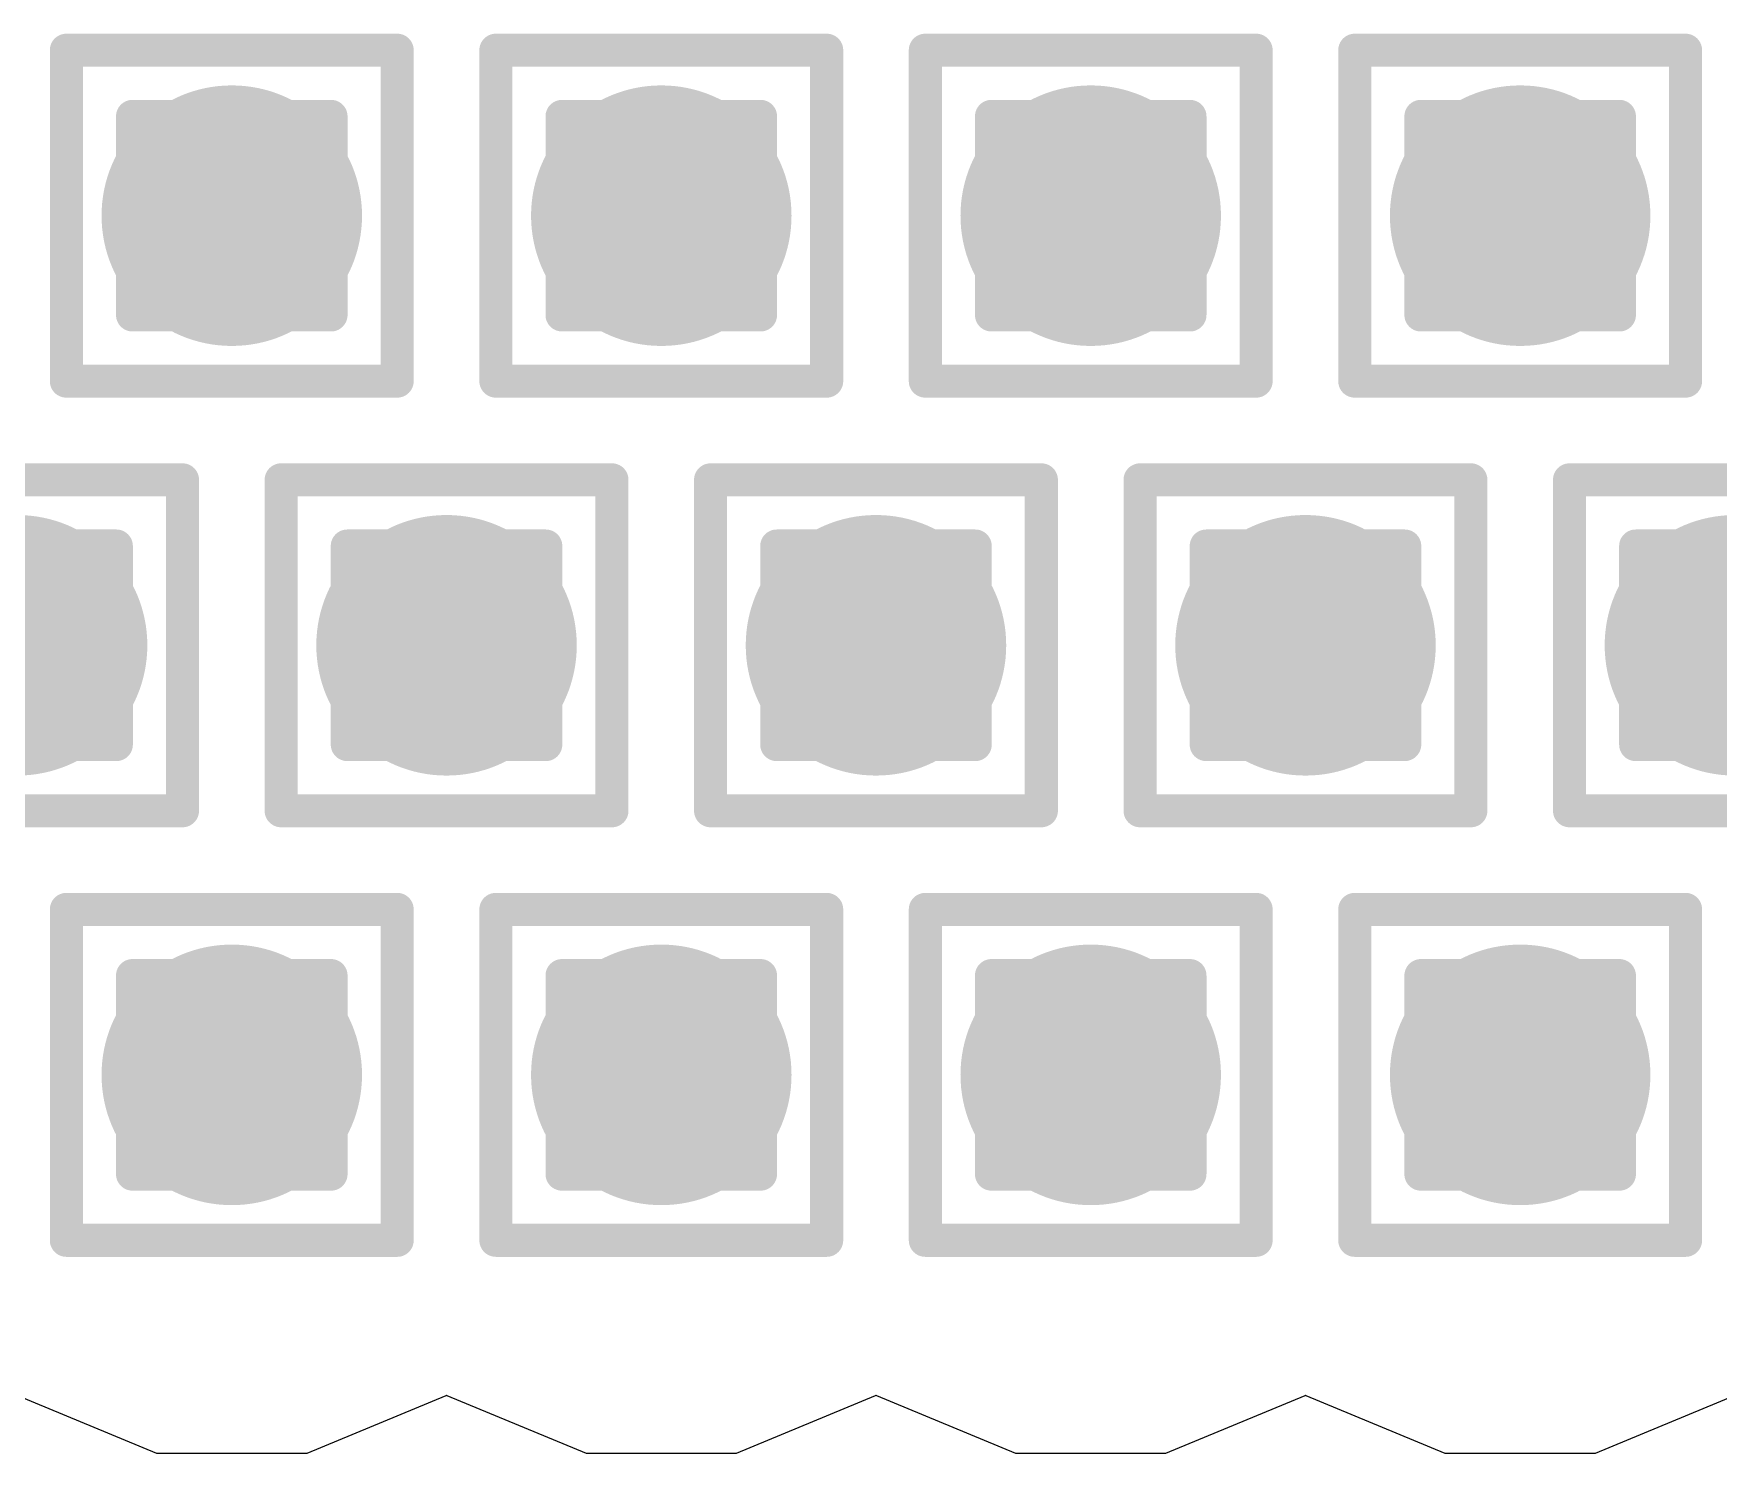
# Model space of a CAD drawing. Header units: inches. Extents: x -12 to 5357, y -8 to 5291.
# Drawn here: x 39.159 to 41.746, y 8.817 to 10.997 of the extents above; entities that cross this region are included whole.
import ezdxf

# ---------------------------------------------------------------- set-up
doc = ezdxf.new("R2010")
doc.units = ezdxf.units.IN
for name, color, linetype in [('Bottom Layer', 5, 'Continuous'), ('Drill Drawing', 1, 'Continuous'), ('Ground', 16, 'Continuous'), ('Power', 76, 'Continuous'), ('Top Layer', 1, 'Continuous'), ('Via Holes', 16, 'Continuous')]:
    doc.layers.add(name, color=color, linetype=linetype)

msp = doc.modelspace()

# ---------------------------------------------------------------- hatches: boundary and pattern name
at = {"layer": 'Bottom Layer'}
h = msp.add_hatch(color=5, dxfattribs=at)
edge = h.paths.add_edge_path()
edge.add_arc((39.4629, 10.7172), 0.2, 0, 360)
h = msp.add_hatch(color=5, dxfattribs=at)
edge = h.paths.add_edge_path()
edge.add_arc((40.1225, 10.7172), 0.2, 0, 360)
h = msp.add_hatch(color=5, dxfattribs=at)
edge = h.paths.add_edge_path()
edge.add_arc((40.782, 10.7172), 0.2, 0, 360)
h = msp.add_hatch(color=5, dxfattribs=at)
edge = h.paths.add_edge_path()
edge.add_arc((41.4415, 10.7172), 0.2, 0, 360)
h = msp.add_hatch(color=5, dxfattribs=at)
edge = h.paths.add_edge_path()
edge.add_arc((39.1332, 10.0576), 0.2, 0, 360)
h = msp.add_hatch(color=5, dxfattribs=at)
edge = h.paths.add_edge_path()
edge.add_arc((39.7927, 10.0576), 0.2, 0, 360)
h = msp.add_hatch(color=5, dxfattribs=at)
edge = h.paths.add_edge_path()
edge.add_arc((40.4522, 10.0576), 0.2, 0, 360)
h = msp.add_hatch(color=5, dxfattribs=at)
edge = h.paths.add_edge_path()
edge.add_arc((41.1118, 10.0576), 0.2, 0, 360)
h = msp.add_hatch(color=5, dxfattribs=at)
edge = h.paths.add_edge_path()
edge.add_arc((41.7713, 10.0576), 0.2, 0, 360)
h = msp.add_hatch(color=5, dxfattribs=at)
edge = h.paths.add_edge_path()
edge.add_arc((39.4629, 9.3981), 0.2, 0, 360)
h = msp.add_hatch(color=5, dxfattribs=at)
edge = h.paths.add_edge_path()
edge.add_arc((40.1225, 9.3981), 0.2, 0, 360)
h = msp.add_hatch(color=5, dxfattribs=at)
edge = h.paths.add_edge_path()
edge.add_arc((40.782, 9.3981), 0.2, 0, 360)
h = msp.add_hatch(color=5, dxfattribs=at)
edge = h.paths.add_edge_path()
edge.add_arc((41.4415, 9.3981), 0.2, 0, 360)
at = {"layer": 'Ground'}
h = msp.add_hatch(color=16, dxfattribs=at)
edge = h.paths.add_edge_path()
edge.add_arc((39.4629, 10.7172), 0.2, 0, 360)
h = msp.add_hatch(color=16, dxfattribs=at)
edge = h.paths.add_edge_path()
edge.add_arc((40.1225, 10.7172), 0.2, 0, 360)
h = msp.add_hatch(color=16, dxfattribs=at)
edge = h.paths.add_edge_path()
edge.add_arc((40.782, 10.7172), 0.2, 0, 360)
h = msp.add_hatch(color=16, dxfattribs=at)
edge = h.paths.add_edge_path()
edge.add_arc((41.4415, 10.7172), 0.2, 0, 360)
h = msp.add_hatch(color=16, dxfattribs=at)
edge = h.paths.add_edge_path()
edge.add_arc((39.1332, 10.0576), 0.2, 0, 360)
h = msp.add_hatch(color=16, dxfattribs=at)
edge = h.paths.add_edge_path()
edge.add_arc((39.7927, 10.0576), 0.2, 0, 360)
h = msp.add_hatch(color=16, dxfattribs=at)
edge = h.paths.add_edge_path()
edge.add_arc((40.4522, 10.0576), 0.2, 0, 360)
h = msp.add_hatch(color=16, dxfattribs=at)
edge = h.paths.add_edge_path()
edge.add_arc((41.1118, 10.0576), 0.2, 0, 360)
h = msp.add_hatch(color=16, dxfattribs=at)
edge = h.paths.add_edge_path()
edge.add_arc((41.7713, 10.0576), 0.2, 0, 360)
h = msp.add_hatch(color=16, dxfattribs=at)
edge = h.paths.add_edge_path()
edge.add_arc((39.4629, 9.3981), 0.2, 0, 360)
h = msp.add_hatch(color=16, dxfattribs=at)
edge = h.paths.add_edge_path()
edge.add_arc((40.1225, 9.3981), 0.2, 0, 360)
h = msp.add_hatch(color=16, dxfattribs=at)
edge = h.paths.add_edge_path()
edge.add_arc((40.782, 9.3981), 0.2, 0, 360)
h = msp.add_hatch(color=16, dxfattribs=at)
edge = h.paths.add_edge_path()
edge.add_arc((41.4415, 9.3981), 0.2, 0, 360)
at = {"layer": 'Power'}
h = msp.add_hatch(color=76, dxfattribs=at)
edge = h.paths.add_edge_path()
edge.add_arc((39.4629, 10.7172), 0.2, 0, 360)
h = msp.add_hatch(color=76, dxfattribs=at)
edge = h.paths.add_edge_path()
edge.add_arc((40.1225, 10.7172), 0.2, 0, 360)
h = msp.add_hatch(color=76, dxfattribs=at)
edge = h.paths.add_edge_path()
edge.add_arc((40.782, 10.7172), 0.2, 0, 360)
h = msp.add_hatch(color=76, dxfattribs=at)
edge = h.paths.add_edge_path()
edge.add_arc((41.4415, 10.7172), 0.2, 0, 360)
h = msp.add_hatch(color=76, dxfattribs=at)
edge = h.paths.add_edge_path()
edge.add_arc((39.1332, 10.0576), 0.2, 0, 360)
h = msp.add_hatch(color=76, dxfattribs=at)
edge = h.paths.add_edge_path()
edge.add_arc((39.7927, 10.0576), 0.2, 0, 360)
h = msp.add_hatch(color=76, dxfattribs=at)
edge = h.paths.add_edge_path()
edge.add_arc((40.4522, 10.0576), 0.2, 0, 360)
h = msp.add_hatch(color=76, dxfattribs=at)
edge = h.paths.add_edge_path()
edge.add_arc((41.1118, 10.0576), 0.2, 0, 360)
h = msp.add_hatch(color=76, dxfattribs=at)
edge = h.paths.add_edge_path()
edge.add_arc((41.7713, 10.0576), 0.2, 0, 360)
h = msp.add_hatch(color=76, dxfattribs=at)
edge = h.paths.add_edge_path()
edge.add_arc((39.4629, 9.3981), 0.2, 0, 360)
h = msp.add_hatch(color=76, dxfattribs=at)
edge = h.paths.add_edge_path()
edge.add_arc((40.1225, 9.3981), 0.2, 0, 360)
h = msp.add_hatch(color=76, dxfattribs=at)
edge = h.paths.add_edge_path()
edge.add_arc((40.782, 9.3981), 0.2, 0, 360)
h = msp.add_hatch(color=76, dxfattribs=at)
edge = h.paths.add_edge_path()
edge.add_arc((41.4415, 9.3981), 0.2, 0, 360)
at = {"layer": 'Top Layer'}
h = msp.add_hatch(color=1, dxfattribs=at)
edge = h.paths.add_edge_path()
edge.add_arc((39.4629, 10.7172), 0.2, 0, 360)
h = msp.add_hatch(color=1, dxfattribs=at)
edge = h.paths.add_edge_path()
edge.add_arc((40.1225, 10.7172), 0.2, 0, 360)
h = msp.add_hatch(color=1, dxfattribs=at)
edge = h.paths.add_edge_path()
edge.add_arc((40.782, 10.7172), 0.2, 0, 360)
h = msp.add_hatch(color=1, dxfattribs=at)
edge = h.paths.add_edge_path()
edge.add_arc((41.4415, 10.7172), 0.2, 0, 360)
h = msp.add_hatch(color=1, dxfattribs=at)
edge = h.paths.add_edge_path()
edge.add_arc((39.1332, 10.0576), 0.2, 0, 360)
h = msp.add_hatch(color=1, dxfattribs=at)
edge = h.paths.add_edge_path()
edge.add_arc((39.7927, 10.0576), 0.2, 0, 360)
h = msp.add_hatch(color=1, dxfattribs=at)
edge = h.paths.add_edge_path()
edge.add_arc((40.4522, 10.0576), 0.2, 0, 360)
h = msp.add_hatch(color=1, dxfattribs=at)
edge = h.paths.add_edge_path()
edge.add_arc((41.1118, 10.0576), 0.2, 0, 360)
h = msp.add_hatch(color=1, dxfattribs=at)
edge = h.paths.add_edge_path()
edge.add_arc((41.7713, 10.0576), 0.2, 0, 360)
h = msp.add_hatch(color=1, dxfattribs=at)
edge = h.paths.add_edge_path()
edge.add_arc((39.4629, 9.3981), 0.2, 0, 360)
h = msp.add_hatch(color=1, dxfattribs=at)
edge = h.paths.add_edge_path()
edge.add_arc((40.1225, 9.3981), 0.2, 0, 360)
h = msp.add_hatch(color=1, dxfattribs=at)
edge = h.paths.add_edge_path()
edge.add_arc((40.782, 9.3981), 0.2, 0, 360)
h = msp.add_hatch(color=1, dxfattribs=at)
edge = h.paths.add_edge_path()
edge.add_arc((41.4415, 9.3981), 0.2, 0, 360)
at = {"layer": 'Via Holes'}
h = msp.add_hatch(color=7, dxfattribs=at)
edge = h.paths.add_edge_path()
edge.add_arc((39.4629, 10.7172), 0.1, 0, 360)
h = msp.add_hatch(color=7, dxfattribs=at)
edge = h.paths.add_edge_path()
edge.add_arc((40.1225, 10.7172), 0.1, 0, 360)
h = msp.add_hatch(color=7, dxfattribs=at)
edge = h.paths.add_edge_path()
edge.add_arc((40.782, 10.7172), 0.1, 0, 360)
h = msp.add_hatch(color=7, dxfattribs=at)
edge = h.paths.add_edge_path()
edge.add_arc((41.4415, 10.7172), 0.1, 0, 360)
h = msp.add_hatch(color=7, dxfattribs=at)
edge = h.paths.add_edge_path()
edge.add_arc((39.1332, 10.0576), 0.1, 0, 360)
h = msp.add_hatch(color=7, dxfattribs=at)
edge = h.paths.add_edge_path()
edge.add_arc((39.7927, 10.0576), 0.1, 0, 360)
h = msp.add_hatch(color=7, dxfattribs=at)
edge = h.paths.add_edge_path()
edge.add_arc((40.4522, 10.0576), 0.1, 0, 360)
h = msp.add_hatch(color=7, dxfattribs=at)
edge = h.paths.add_edge_path()
edge.add_arc((41.1118, 10.0576), 0.1, 0, 360)
h = msp.add_hatch(color=7, dxfattribs=at)
edge = h.paths.add_edge_path()
edge.add_arc((41.7713, 10.0576), 0.1, 0, 360)
h = msp.add_hatch(color=7, dxfattribs=at)
edge = h.paths.add_edge_path()
edge.add_arc((39.4629, 9.3981), 0.1, 0, 360)
h = msp.add_hatch(color=7, dxfattribs=at)
edge = h.paths.add_edge_path()
edge.add_arc((40.1225, 9.3981), 0.1, 0, 360)
h = msp.add_hatch(color=7, dxfattribs=at)
edge = h.paths.add_edge_path()
edge.add_arc((40.782, 9.3981), 0.1, 0, 360)
h = msp.add_hatch(color=7, dxfattribs=at)
edge = h.paths.add_edge_path()
edge.add_arc((41.4415, 9.3981), 0.1, 0, 360)

# ---------------------------------------------------------------- linework, layer by layer
at = {"layer": 'Drill Drawing'}
for points in [[(39.2089, 10.9712, 0.0508, 0.0508, 0), (39.7169, 10.9712, 0.0508, 0.0508, 0)], [(39.2089, 10.4632, 0.0508, 0.0508, 0), (39.2089, 10.9712, 0.0508, 0.0508, 0)], [(39.7169, 10.4632, 0.0508, 0.0508, 0), (39.7169, 10.9712, 0.0508, 0.0508, 0)], [(39.8685, 10.9712, 0.0508, 0.0508, 0), (40.3765, 10.9712, 0.0508, 0.0508, 0)], [(39.8685, 10.4632, 0.0508, 0.0508, 0), (39.8685, 10.9712, 0.0508, 0.0508, 0)], [(40.3765, 10.4632, 0.0508, 0.0508, 0), (40.3765, 10.9712, 0.0508, 0.0508, 0)], [(40.528, 10.9712, 0.0508, 0.0508, 0), (41.036, 10.9712, 0.0508, 0.0508, 0)], [(40.528, 10.4632, 0.0508, 0.0508, 0), (40.528, 10.9712, 0.0508, 0.0508, 0)], [(41.036, 10.4632, 0.0508, 0.0508, 0), (41.036, 10.9712, 0.0508, 0.0508, 0)], [(41.1875, 10.9712, 0.0508, 0.0508, 0), (41.6955, 10.9712, 0.0508, 0.0508, 0)], [(41.1875, 10.4632, 0.0508, 0.0508, 0), (41.1875, 10.9712, 0.0508, 0.0508, 0)], [(41.6955, 10.4632, 0.0508, 0.0508, 0), (41.6955, 10.9712, 0.0508, 0.0508, 0)], [(39.3105, 10.8696, 0.0508, 0.0508, 0), (39.6153, 10.8696, 0.0508, 0.0508, 0)], [(39.3105, 10.5648, 0.0508, 0.0508, 0), (39.3105, 10.8696, 0.0508, 0.0508, 0)], [(39.6153, 10.5648, 0.0508, 0.0508, 0), (39.6153, 10.8696, 0.0508, 0.0508, 0)], [(39.9701, 10.8696, 0.0508, 0.0508, 0), (40.2749, 10.8696, 0.0508, 0.0508, 0)], [(39.9701, 10.5648, 0.0508, 0.0508, 0), (39.9701, 10.8696, 0.0508, 0.0508, 0)], [(40.2749, 10.5648, 0.0508, 0.0508, 0), (40.2749, 10.8696, 0.0508, 0.0508, 0)], [(40.6296, 10.8696, 0.0508, 0.0508, 0), (40.9344, 10.8696, 0.0508, 0.0508, 0)], [(40.6296, 10.5648, 0.0508, 0.0508, 0), (40.6296, 10.8696, 0.0508, 0.0508, 0)], [(40.9344, 10.5648, 0.0508, 0.0508, 0), (40.9344, 10.8696, 0.0508, 0.0508, 0)], [(41.2891, 10.8696, 0.0508, 0.0508, 0), (41.5939, 10.8696, 0.0508, 0.0508, 0)], [(41.2891, 10.5648, 0.0508, 0.0508, 0), (41.2891, 10.8696, 0.0508, 0.0508, 0)], [(41.5939, 10.5648, 0.0508, 0.0508, 0), (41.5939, 10.8696, 0.0508, 0.0508, 0)], [(39.3105, 10.5648, 0.0508, 0.0508, 0), (39.6153, 10.5648, 0.0508, 0.0508, 0)], [(39.9701, 10.5648, 0.0508, 0.0508, 0), (40.2749, 10.5648, 0.0508, 0.0508, 0)], [(40.6296, 10.5648, 0.0508, 0.0508, 0), (40.9344, 10.5648, 0.0508, 0.0508, 0)], [(41.2891, 10.5648, 0.0508, 0.0508, 0), (41.5939, 10.5648, 0.0508, 0.0508, 0)], [(39.2089, 10.4632, 0.0508, 0.0508, 0), (39.7169, 10.4632, 0.0508, 0.0508, 0)], [(39.8685, 10.4632, 0.0508, 0.0508, 0), (40.3765, 10.4632, 0.0508, 0.0508, 0)], [(40.528, 10.4632, 0.0508, 0.0508, 0), (41.036, 10.4632, 0.0508, 0.0508, 0)], [(41.1875, 10.4632, 0.0508, 0.0508, 0), (41.6955, 10.4632, 0.0508, 0.0508, 0)], [(38.8792, 10.3116, 0.0508, 0.0508, 0), (39.3872, 10.3116, 0.0508, 0.0508, 0)], [(39.3872, 9.8036, 0.0508, 0.0508, 0), (39.3872, 10.3116, 0.0508, 0.0508, 0)], [(39.5387, 10.3116, 0.0508, 0.0508, 0), (40.0467, 10.3116, 0.0508, 0.0508, 0)], [(39.5387, 9.8036, 0.0508, 0.0508, 0), (39.5387, 10.3116, 0.0508, 0.0508, 0)], [(40.0467, 9.8036, 0.0508, 0.0508, 0), (40.0467, 10.3116, 0.0508, 0.0508, 0)], [(40.1982, 10.3116, 0.0508, 0.0508, 0), (40.7062, 10.3116, 0.0508, 0.0508, 0)], [(40.1982, 9.8036, 0.0508, 0.0508, 0), (40.1982, 10.3116, 0.0508, 0.0508, 0)], [(40.7062, 9.8036, 0.0508, 0.0508, 0), (40.7062, 10.3116, 0.0508, 0.0508, 0)], [(40.8578, 10.3116, 0.0508, 0.0508, 0), (41.3658, 10.3116, 0.0508, 0.0508, 0)], [(40.8578, 9.8036, 0.0508, 0.0508, 0), (40.8578, 10.3116, 0.0508, 0.0508, 0)], [(41.3658, 9.8036, 0.0508, 0.0508, 0), (41.3658, 10.3116, 0.0508, 0.0508, 0)], [(41.5173, 10.3116, 0.0508, 0.0508, 0), (42.0253, 10.3116, 0.0508, 0.0508, 0)], [(41.5173, 9.8036, 0.0508, 0.0508, 0), (41.5173, 10.3116, 0.0508, 0.0508, 0)], [(38.9808, 10.21, 0.0508, 0.0508, 0), (39.2856, 10.21, 0.0508, 0.0508, 0)], [(39.2856, 9.9052, 0.0508, 0.0508, 0), (39.2856, 10.21, 0.0508, 0.0508, 0)], [(39.6403, 10.21, 0.0508, 0.0508, 0), (39.9451, 10.21, 0.0508, 0.0508, 0)], [(39.6403, 9.9052, 0.0508, 0.0508, 0), (39.6403, 10.21, 0.0508, 0.0508, 0)], [(39.9451, 9.9052, 0.0508, 0.0508, 0), (39.9451, 10.21, 0.0508, 0.0508, 0)], [(40.2998, 10.21, 0.0508, 0.0508, 0), (40.6046, 10.21, 0.0508, 0.0508, 0)], [(40.2998, 9.9052, 0.0508, 0.0508, 0), (40.2998, 10.21, 0.0508, 0.0508, 0)], [(40.6046, 9.9052, 0.0508, 0.0508, 0), (40.6046, 10.21, 0.0508, 0.0508, 0)], [(40.9594, 10.21, 0.0508, 0.0508, 0), (41.2642, 10.21, 0.0508, 0.0508, 0)], [(40.9594, 9.9052, 0.0508, 0.0508, 0), (40.9594, 10.21, 0.0508, 0.0508, 0)], [(41.2642, 9.9052, 0.0508, 0.0508, 0), (41.2642, 10.21, 0.0508, 0.0508, 0)], [(41.6189, 10.21, 0.0508, 0.0508, 0), (41.9237, 10.21, 0.0508, 0.0508, 0)], [(41.6189, 9.9052, 0.0508, 0.0508, 0), (41.6189, 10.21, 0.0508, 0.0508, 0)], [(38.9808, 9.9052, 0.0508, 0.0508, 0), (39.2856, 9.9052, 0.0508, 0.0508, 0)], [(39.6403, 9.9052, 0.0508, 0.0508, 0), (39.9451, 9.9052, 0.0508, 0.0508, 0)], [(40.2998, 9.9052, 0.0508, 0.0508, 0), (40.6046, 9.9052, 0.0508, 0.0508, 0)], [(40.9594, 9.9052, 0.0508, 0.0508, 0), (41.2642, 9.9052, 0.0508, 0.0508, 0)], [(41.6189, 9.9052, 0.0508, 0.0508, 0), (41.9237, 9.9052, 0.0508, 0.0508, 0)], [(38.8792, 9.8036, 0.0508, 0.0508, 0), (39.3872, 9.8036, 0.0508, 0.0508, 0)], [(39.5387, 9.8036, 0.0508, 0.0508, 0), (40.0467, 9.8036, 0.0508, 0.0508, 0)], [(40.1982, 9.8036, 0.0508, 0.0508, 0), (40.7062, 9.8036, 0.0508, 0.0508, 0)], [(40.8578, 9.8036, 0.0508, 0.0508, 0), (41.3658, 9.8036, 0.0508, 0.0508, 0)], [(41.5173, 9.8036, 0.0508, 0.0508, 0), (42.0253, 9.8036, 0.0508, 0.0508, 0)], [(39.2089, 9.6521, 0.0508, 0.0508, 0), (39.7169, 9.6521, 0.0508, 0.0508, 0)], [(39.2089, 9.1441, 0.0508, 0.0508, 0), (39.2089, 9.6521, 0.0508, 0.0508, 0)], [(39.7169, 9.1441, 0.0508, 0.0508, 0), (39.7169, 9.6521, 0.0508, 0.0508, 0)], [(39.8685, 9.6521, 0.0508, 0.0508, 0), (40.3765, 9.6521, 0.0508, 0.0508, 0)], [(39.8685, 9.1441, 0.0508, 0.0508, 0), (39.8685, 9.6521, 0.0508, 0.0508, 0)], [(40.3765, 9.1441, 0.0508, 0.0508, 0), (40.3765, 9.6521, 0.0508, 0.0508, 0)], [(40.528, 9.6521, 0.0508, 0.0508, 0), (41.036, 9.6521, 0.0508, 0.0508, 0)], [(40.528, 9.1441, 0.0508, 0.0508, 0), (40.528, 9.6521, 0.0508, 0.0508, 0)], [(41.036, 9.1441, 0.0508, 0.0508, 0), (41.036, 9.6521, 0.0508, 0.0508, 0)], [(41.1875, 9.6521, 0.0508, 0.0508, 0), (41.6955, 9.6521, 0.0508, 0.0508, 0)], [(41.1875, 9.1441, 0.0508, 0.0508, 0), (41.1875, 9.6521, 0.0508, 0.0508, 0)], [(41.6955, 9.1441, 0.0508, 0.0508, 0), (41.6955, 9.6521, 0.0508, 0.0508, 0)], [(39.3105, 9.5505, 0.0508, 0.0508, 0), (39.6153, 9.5505, 0.0508, 0.0508, 0)], [(39.3105, 9.2457, 0.0508, 0.0508, 0), (39.3105, 9.5505, 0.0508, 0.0508, 0)], [(39.6153, 9.2457, 0.0508, 0.0508, 0), (39.6153, 9.5505, 0.0508, 0.0508, 0)], [(39.9701, 9.5505, 0.0508, 0.0508, 0), (40.2749, 9.5505, 0.0508, 0.0508, 0)], [(39.9701, 9.2457, 0.0508, 0.0508, 0), (39.9701, 9.5505, 0.0508, 0.0508, 0)], [(40.2749, 9.2457, 0.0508, 0.0508, 0), (40.2749, 9.5505, 0.0508, 0.0508, 0)], [(40.6296, 9.5505, 0.0508, 0.0508, 0), (40.9344, 9.5505, 0.0508, 0.0508, 0)], [(40.6296, 9.2457, 0.0508, 0.0508, 0), (40.6296, 9.5505, 0.0508, 0.0508, 0)], [(40.9344, 9.2457, 0.0508, 0.0508, 0), (40.9344, 9.5505, 0.0508, 0.0508, 0)], [(41.2891, 9.5505, 0.0508, 0.0508, 0), (41.5939, 9.5505, 0.0508, 0.0508, 0)], [(41.2891, 9.2457, 0.0508, 0.0508, 0), (41.2891, 9.5505, 0.0508, 0.0508, 0)], [(41.5939, 9.2457, 0.0508, 0.0508, 0), (41.5939, 9.5505, 0.0508, 0.0508, 0)], [(39.3105, 9.2457, 0.0508, 0.0508, 0), (39.6153, 9.2457, 0.0508, 0.0508, 0)], [(39.9701, 9.2457, 0.0508, 0.0508, 0), (40.2749, 9.2457, 0.0508, 0.0508, 0)], [(40.6296, 9.2457, 0.0508, 0.0508, 0), (40.9344, 9.2457, 0.0508, 0.0508, 0)], [(41.2891, 9.2457, 0.0508, 0.0508, 0), (41.5939, 9.2457, 0.0508, 0.0508, 0)], [(39.2089, 9.1441, 0.0508, 0.0508, 0), (39.7169, 9.1441, 0.0508, 0.0508, 0)], [(39.8685, 9.1441, 0.0508, 0.0508, 0), (40.3765, 9.1441, 0.0508, 0.0508, 0)], [(40.528, 9.1441, 0.0508, 0.0508, 0), (41.036, 9.1441, 0.0508, 0.0508, 0)], [(41.1875, 9.1441, 0.0508, 0.0508, 0), (41.6955, 9.1441, 0.0508, 0.0508, 0)]]:
    msp.add_lwpolyline(points, format="xyseb", dxfattribs=at)
for points in [[(39.1962, 10.9712, 0.0254, 0.0254, 1), (39.2216, 10.9712, 0.0254, 0.0254, 1)], [(39.1962, 10.9712, 0.0254, 0.0254, 1), (39.2216, 10.9712, 0.0254, 0.0254, 1)], [(39.7042, 10.9712, 0.0254, 0.0254, 1), (39.7296, 10.9712, 0.0254, 0.0254, 1)], [(39.7042, 10.9712, 0.0254, 0.0254, 1), (39.7296, 10.9712, 0.0254, 0.0254, 1)], [(39.8558, 10.9712, 0.0254, 0.0254, 1), (39.8812, 10.9712, 0.0254, 0.0254, 1)], [(39.8558, 10.9712, 0.0254, 0.0254, 1), (39.8812, 10.9712, 0.0254, 0.0254, 1)], [(40.3638, 10.9712, 0.0254, 0.0254, 1), (40.3892, 10.9712, 0.0254, 0.0254, 1)], [(40.3638, 10.9712, 0.0254, 0.0254, 1), (40.3892, 10.9712, 0.0254, 0.0254, 1)], [(40.5153, 10.9712, 0.0254, 0.0254, 1), (40.5407, 10.9712, 0.0254, 0.0254, 1)], [(40.5153, 10.9712, 0.0254, 0.0254, 1), (40.5407, 10.9712, 0.0254, 0.0254, 1)], [(41.0233, 10.9712, 0.0254, 0.0254, 1), (41.0487, 10.9712, 0.0254, 0.0254, 1)], [(41.0233, 10.9712, 0.0254, 0.0254, 1), (41.0487, 10.9712, 0.0254, 0.0254, 1)], [(41.1748, 10.9712, 0.0254, 0.0254, 1), (41.2002, 10.9712, 0.0254, 0.0254, 1)], [(41.1748, 10.9712, 0.0254, 0.0254, 1), (41.2002, 10.9712, 0.0254, 0.0254, 1)], [(41.6828, 10.9712, 0.0254, 0.0254, 1), (41.7082, 10.9712, 0.0254, 0.0254, 1)], [(41.6828, 10.9712, 0.0254, 0.0254, 1), (41.7082, 10.9712, 0.0254, 0.0254, 1)], [(39.2978, 10.8696, 0.0254, 0.0254, 1), (39.3232, 10.8696, 0.0254, 0.0254, 1)], [(39.2978, 10.8696, 0.0254, 0.0254, 1), (39.3232, 10.8696, 0.0254, 0.0254, 1)], [(39.6026, 10.8696, 0.0254, 0.0254, 1), (39.628, 10.8696, 0.0254, 0.0254, 1)], [(39.6026, 10.8696, 0.0254, 0.0254, 1), (39.628, 10.8696, 0.0254, 0.0254, 1)], [(39.9574, 10.8696, 0.0254, 0.0254, 1), (39.9828, 10.8696, 0.0254, 0.0254, 1)], [(39.9574, 10.8696, 0.0254, 0.0254, 1), (39.9828, 10.8696, 0.0254, 0.0254, 1)], [(40.2622, 10.8696, 0.0254, 0.0254, 1), (40.2876, 10.8696, 0.0254, 0.0254, 1)], [(40.2622, 10.8696, 0.0254, 0.0254, 1), (40.2876, 10.8696, 0.0254, 0.0254, 1)], [(40.6169, 10.8696, 0.0254, 0.0254, 1), (40.6423, 10.8696, 0.0254, 0.0254, 1)], [(40.6169, 10.8696, 0.0254, 0.0254, 1), (40.6423, 10.8696, 0.0254, 0.0254, 1)], [(40.9217, 10.8696, 0.0254, 0.0254, 1), (40.9471, 10.8696, 0.0254, 0.0254, 1)], [(40.9217, 10.8696, 0.0254, 0.0254, 1), (40.9471, 10.8696, 0.0254, 0.0254, 1)], [(41.2764, 10.8696, 0.0254, 0.0254, 1), (41.3018, 10.8696, 0.0254, 0.0254, 1)], [(41.2764, 10.8696, 0.0254, 0.0254, 1), (41.3018, 10.8696, 0.0254, 0.0254, 1)], [(41.5812, 10.8696, 0.0254, 0.0254, 1), (41.6066, 10.8696, 0.0254, 0.0254, 1)], [(41.5812, 10.8696, 0.0254, 0.0254, 1), (41.6066, 10.8696, 0.0254, 0.0254, 1)], [(39.2978, 10.5648, 0.0254, 0.0254, 1), (39.3232, 10.5648, 0.0254, 0.0254, 1)], [(39.2978, 10.5648, 0.0254, 0.0254, 1), (39.3232, 10.5648, 0.0254, 0.0254, 1)], [(39.6026, 10.5648, 0.0254, 0.0254, 1), (39.628, 10.5648, 0.0254, 0.0254, 1)], [(39.6026, 10.5648, 0.0254, 0.0254, 1), (39.628, 10.5648, 0.0254, 0.0254, 1)], [(39.9574, 10.5648, 0.0254, 0.0254, 1), (39.9828, 10.5648, 0.0254, 0.0254, 1)], [(39.9574, 10.5648, 0.0254, 0.0254, 1), (39.9828, 10.5648, 0.0254, 0.0254, 1)], [(40.2622, 10.5648, 0.0254, 0.0254, 1), (40.2876, 10.5648, 0.0254, 0.0254, 1)], [(40.2622, 10.5648, 0.0254, 0.0254, 1), (40.2876, 10.5648, 0.0254, 0.0254, 1)], [(40.6169, 10.5648, 0.0254, 0.0254, 1), (40.6423, 10.5648, 0.0254, 0.0254, 1)], [(40.6169, 10.5648, 0.0254, 0.0254, 1), (40.6423, 10.5648, 0.0254, 0.0254, 1)], [(40.9217, 10.5648, 0.0254, 0.0254, 1), (40.9471, 10.5648, 0.0254, 0.0254, 1)], [(40.9217, 10.5648, 0.0254, 0.0254, 1), (40.9471, 10.5648, 0.0254, 0.0254, 1)], [(41.2764, 10.5648, 0.0254, 0.0254, 1), (41.3018, 10.5648, 0.0254, 0.0254, 1)], [(41.2764, 10.5648, 0.0254, 0.0254, 1), (41.3018, 10.5648, 0.0254, 0.0254, 1)], [(41.5812, 10.5648, 0.0254, 0.0254, 1), (41.6066, 10.5648, 0.0254, 0.0254, 1)], [(41.5812, 10.5648, 0.0254, 0.0254, 1), (41.6066, 10.5648, 0.0254, 0.0254, 1)], [(39.1962, 10.4632, 0.0254, 0.0254, 1), (39.2216, 10.4632, 0.0254, 0.0254, 1)], [(39.1962, 10.4632, 0.0254, 0.0254, 1), (39.2216, 10.4632, 0.0254, 0.0254, 1)], [(39.7042, 10.4632, 0.0254, 0.0254, 1), (39.7296, 10.4632, 0.0254, 0.0254, 1)], [(39.7042, 10.4632, 0.0254, 0.0254, 1), (39.7296, 10.4632, 0.0254, 0.0254, 1)], [(39.8558, 10.4632, 0.0254, 0.0254, 1), (39.8812, 10.4632, 0.0254, 0.0254, 1)], [(39.8558, 10.4632, 0.0254, 0.0254, 1), (39.8812, 10.4632, 0.0254, 0.0254, 1)], [(40.3638, 10.4632, 0.0254, 0.0254, 1), (40.3892, 10.4632, 0.0254, 0.0254, 1)], [(40.3638, 10.4632, 0.0254, 0.0254, 1), (40.3892, 10.4632, 0.0254, 0.0254, 1)], [(40.5153, 10.4632, 0.0254, 0.0254, 1), (40.5407, 10.4632, 0.0254, 0.0254, 1)], [(40.5153, 10.4632, 0.0254, 0.0254, 1), (40.5407, 10.4632, 0.0254, 0.0254, 1)], [(41.0233, 10.4632, 0.0254, 0.0254, 1), (41.0487, 10.4632, 0.0254, 0.0254, 1)], [(41.0233, 10.4632, 0.0254, 0.0254, 1), (41.0487, 10.4632, 0.0254, 0.0254, 1)], [(41.1748, 10.4632, 0.0254, 0.0254, 1), (41.2002, 10.4632, 0.0254, 0.0254, 1)], [(41.1748, 10.4632, 0.0254, 0.0254, 1), (41.2002, 10.4632, 0.0254, 0.0254, 1)], [(41.6828, 10.4632, 0.0254, 0.0254, 1), (41.7082, 10.4632, 0.0254, 0.0254, 1)], [(41.6828, 10.4632, 0.0254, 0.0254, 1), (41.7082, 10.4632, 0.0254, 0.0254, 1)], [(39.3745, 10.3116, 0.0254, 0.0254, 1), (39.3999, 10.3116, 0.0254, 0.0254, 1)], [(39.3745, 10.3116, 0.0254, 0.0254, 1), (39.3999, 10.3116, 0.0254, 0.0254, 1)], [(39.526, 10.3116, 0.0254, 0.0254, 1), (39.5514, 10.3116, 0.0254, 0.0254, 1)], [(39.526, 10.3116, 0.0254, 0.0254, 1), (39.5514, 10.3116, 0.0254, 0.0254, 1)], [(40.034, 10.3116, 0.0254, 0.0254, 1), (40.0594, 10.3116, 0.0254, 0.0254, 1)], [(40.034, 10.3116, 0.0254, 0.0254, 1), (40.0594, 10.3116, 0.0254, 0.0254, 1)], [(40.1855, 10.3116, 0.0254, 0.0254, 1), (40.2109, 10.3116, 0.0254, 0.0254, 1)], [(40.1855, 10.3116, 0.0254, 0.0254, 1), (40.2109, 10.3116, 0.0254, 0.0254, 1)], [(40.6935, 10.3116, 0.0254, 0.0254, 1), (40.7189, 10.3116, 0.0254, 0.0254, 1)], [(40.6935, 10.3116, 0.0254, 0.0254, 1), (40.7189, 10.3116, 0.0254, 0.0254, 1)], [(40.8451, 10.3116, 0.0254, 0.0254, 1), (40.8705, 10.3116, 0.0254, 0.0254, 1)], [(40.8451, 10.3116, 0.0254, 0.0254, 1), (40.8705, 10.3116, 0.0254, 0.0254, 1)], [(41.3531, 10.3116, 0.0254, 0.0254, 1), (41.3785, 10.3116, 0.0254, 0.0254, 1)], [(41.3531, 10.3116, 0.0254, 0.0254, 1), (41.3785, 10.3116, 0.0254, 0.0254, 1)], [(41.5046, 10.3116, 0.0254, 0.0254, 1), (41.53, 10.3116, 0.0254, 0.0254, 1)], [(41.5046, 10.3116, 0.0254, 0.0254, 1), (41.53, 10.3116, 0.0254, 0.0254, 1)], [(39.2729, 10.21, 0.0254, 0.0254, 1), (39.2983, 10.21, 0.0254, 0.0254, 1)], [(39.2729, 10.21, 0.0254, 0.0254, 1), (39.2983, 10.21, 0.0254, 0.0254, 1)], [(39.6276, 10.21, 0.0254, 0.0254, 1), (39.653, 10.21, 0.0254, 0.0254, 1)], [(39.6276, 10.21, 0.0254, 0.0254, 1), (39.653, 10.21, 0.0254, 0.0254, 1)], [(39.9324, 10.21, 0.0254, 0.0254, 1), (39.9578, 10.21, 0.0254, 0.0254, 1)], [(39.9324, 10.21, 0.0254, 0.0254, 1), (39.9578, 10.21, 0.0254, 0.0254, 1)], [(40.2871, 10.21, 0.0254, 0.0254, 1), (40.3125, 10.21, 0.0254, 0.0254, 1)], [(40.2871, 10.21, 0.0254, 0.0254, 1), (40.3125, 10.21, 0.0254, 0.0254, 1)], [(40.5919, 10.21, 0.0254, 0.0254, 1), (40.6173, 10.21, 0.0254, 0.0254, 1)], [(40.5919, 10.21, 0.0254, 0.0254, 1), (40.6173, 10.21, 0.0254, 0.0254, 1)], [(40.9467, 10.21, 0.0254, 0.0254, 1), (40.9721, 10.21, 0.0254, 0.0254, 1)], [(40.9467, 10.21, 0.0254, 0.0254, 1), (40.9721, 10.21, 0.0254, 0.0254, 1)], [(41.2515, 10.21, 0.0254, 0.0254, 1), (41.2769, 10.21, 0.0254, 0.0254, 1)], [(41.2515, 10.21, 0.0254, 0.0254, 1), (41.2769, 10.21, 0.0254, 0.0254, 1)], [(41.6062, 10.21, 0.0254, 0.0254, 1), (41.6316, 10.21, 0.0254, 0.0254, 1)], [(41.6062, 10.21, 0.0254, 0.0254, 1), (41.6316, 10.21, 0.0254, 0.0254, 1)], [(39.2729, 9.9052, 0.0254, 0.0254, 1), (39.2983, 9.9052, 0.0254, 0.0254, 1)], [(39.2729, 9.9052, 0.0254, 0.0254, 1), (39.2983, 9.9052, 0.0254, 0.0254, 1)], [(39.6276, 9.9052, 0.0254, 0.0254, 1), (39.653, 9.9052, 0.0254, 0.0254, 1)], [(39.6276, 9.9052, 0.0254, 0.0254, 1), (39.653, 9.9052, 0.0254, 0.0254, 1)], [(39.9324, 9.9052, 0.0254, 0.0254, 1), (39.9578, 9.9052, 0.0254, 0.0254, 1)], [(39.9324, 9.9052, 0.0254, 0.0254, 1), (39.9578, 9.9052, 0.0254, 0.0254, 1)], [(40.2871, 9.9052, 0.0254, 0.0254, 1), (40.3125, 9.9052, 0.0254, 0.0254, 1)], [(40.2871, 9.9052, 0.0254, 0.0254, 1), (40.3125, 9.9052, 0.0254, 0.0254, 1)], [(40.5919, 9.9052, 0.0254, 0.0254, 1), (40.6173, 9.9052, 0.0254, 0.0254, 1)], [(40.5919, 9.9052, 0.0254, 0.0254, 1), (40.6173, 9.9052, 0.0254, 0.0254, 1)], [(40.9467, 9.9052, 0.0254, 0.0254, 1), (40.9721, 9.9052, 0.0254, 0.0254, 1)], [(40.9467, 9.9052, 0.0254, 0.0254, 1), (40.9721, 9.9052, 0.0254, 0.0254, 1)], [(41.2515, 9.9052, 0.0254, 0.0254, 1), (41.2769, 9.9052, 0.0254, 0.0254, 1)], [(41.2515, 9.9052, 0.0254, 0.0254, 1), (41.2769, 9.9052, 0.0254, 0.0254, 1)], [(41.6062, 9.9052, 0.0254, 0.0254, 1), (41.6316, 9.9052, 0.0254, 0.0254, 1)], [(41.6062, 9.9052, 0.0254, 0.0254, 1), (41.6316, 9.9052, 0.0254, 0.0254, 1)], [(39.3745, 9.8036, 0.0254, 0.0254, 1), (39.3999, 9.8036, 0.0254, 0.0254, 1)], [(39.3745, 9.8036, 0.0254, 0.0254, 1), (39.3999, 9.8036, 0.0254, 0.0254, 1)], [(39.526, 9.8036, 0.0254, 0.0254, 1), (39.5514, 9.8036, 0.0254, 0.0254, 1)], [(39.526, 9.8036, 0.0254, 0.0254, 1), (39.5514, 9.8036, 0.0254, 0.0254, 1)], [(40.034, 9.8036, 0.0254, 0.0254, 1), (40.0594, 9.8036, 0.0254, 0.0254, 1)], [(40.034, 9.8036, 0.0254, 0.0254, 1), (40.0594, 9.8036, 0.0254, 0.0254, 1)], [(40.1855, 9.8036, 0.0254, 0.0254, 1), (40.2109, 9.8036, 0.0254, 0.0254, 1)], [(40.1855, 9.8036, 0.0254, 0.0254, 1), (40.2109, 9.8036, 0.0254, 0.0254, 1)], [(40.6935, 9.8036, 0.0254, 0.0254, 1), (40.7189, 9.8036, 0.0254, 0.0254, 1)], [(40.6935, 9.8036, 0.0254, 0.0254, 1), (40.7189, 9.8036, 0.0254, 0.0254, 1)], [(40.8451, 9.8036, 0.0254, 0.0254, 1), (40.8705, 9.8036, 0.0254, 0.0254, 1)], [(40.8451, 9.8036, 0.0254, 0.0254, 1), (40.8705, 9.8036, 0.0254, 0.0254, 1)], [(41.3531, 9.8036, 0.0254, 0.0254, 1), (41.3785, 9.8036, 0.0254, 0.0254, 1)], [(41.3531, 9.8036, 0.0254, 0.0254, 1), (41.3785, 9.8036, 0.0254, 0.0254, 1)], [(41.5046, 9.8036, 0.0254, 0.0254, 1), (41.53, 9.8036, 0.0254, 0.0254, 1)], [(41.5046, 9.8036, 0.0254, 0.0254, 1), (41.53, 9.8036, 0.0254, 0.0254, 1)], [(39.1962, 9.6521, 0.0254, 0.0254, 1), (39.2216, 9.6521, 0.0254, 0.0254, 1)], [(39.1962, 9.6521, 0.0254, 0.0254, 1), (39.2216, 9.6521, 0.0254, 0.0254, 1)], [(39.7042, 9.6521, 0.0254, 0.0254, 1), (39.7296, 9.6521, 0.0254, 0.0254, 1)], [(39.7042, 9.6521, 0.0254, 0.0254, 1), (39.7296, 9.6521, 0.0254, 0.0254, 1)], [(39.8558, 9.6521, 0.0254, 0.0254, 1), (39.8812, 9.6521, 0.0254, 0.0254, 1)], [(39.8558, 9.6521, 0.0254, 0.0254, 1), (39.8812, 9.6521, 0.0254, 0.0254, 1)], [(40.3638, 9.6521, 0.0254, 0.0254, 1), (40.3892, 9.6521, 0.0254, 0.0254, 1)], [(40.3638, 9.6521, 0.0254, 0.0254, 1), (40.3892, 9.6521, 0.0254, 0.0254, 1)], [(40.5153, 9.6521, 0.0254, 0.0254, 1), (40.5407, 9.6521, 0.0254, 0.0254, 1)], [(40.5153, 9.6521, 0.0254, 0.0254, 1), (40.5407, 9.6521, 0.0254, 0.0254, 1)], [(41.0233, 9.6521, 0.0254, 0.0254, 1), (41.0487, 9.6521, 0.0254, 0.0254, 1)], [(41.0233, 9.6521, 0.0254, 0.0254, 1), (41.0487, 9.6521, 0.0254, 0.0254, 1)], [(41.1748, 9.6521, 0.0254, 0.0254, 1), (41.2002, 9.6521, 0.0254, 0.0254, 1)], [(41.1748, 9.6521, 0.0254, 0.0254, 1), (41.2002, 9.6521, 0.0254, 0.0254, 1)], [(41.6828, 9.6521, 0.0254, 0.0254, 1), (41.7082, 9.6521, 0.0254, 0.0254, 1)], [(41.6828, 9.6521, 0.0254, 0.0254, 1), (41.7082, 9.6521, 0.0254, 0.0254, 1)], [(39.2978, 9.5505, 0.0254, 0.0254, 1), (39.3232, 9.5505, 0.0254, 0.0254, 1)], [(39.2978, 9.5505, 0.0254, 0.0254, 1), (39.3232, 9.5505, 0.0254, 0.0254, 1)], [(39.6026, 9.5505, 0.0254, 0.0254, 1), (39.628, 9.5505, 0.0254, 0.0254, 1)], [(39.6026, 9.5505, 0.0254, 0.0254, 1), (39.628, 9.5505, 0.0254, 0.0254, 1)], [(39.9574, 9.5505, 0.0254, 0.0254, 1), (39.9828, 9.5505, 0.0254, 0.0254, 1)], [(39.9574, 9.5505, 0.0254, 0.0254, 1), (39.9828, 9.5505, 0.0254, 0.0254, 1)], [(40.2622, 9.5505, 0.0254, 0.0254, 1), (40.2876, 9.5505, 0.0254, 0.0254, 1)], [(40.2622, 9.5505, 0.0254, 0.0254, 1), (40.2876, 9.5505, 0.0254, 0.0254, 1)], [(40.6169, 9.5505, 0.0254, 0.0254, 1), (40.6423, 9.5505, 0.0254, 0.0254, 1)], [(40.6169, 9.5505, 0.0254, 0.0254, 1), (40.6423, 9.5505, 0.0254, 0.0254, 1)], [(40.9217, 9.5505, 0.0254, 0.0254, 1), (40.9471, 9.5505, 0.0254, 0.0254, 1)], [(40.9217, 9.5505, 0.0254, 0.0254, 1), (40.9471, 9.5505, 0.0254, 0.0254, 1)], [(41.2764, 9.5505, 0.0254, 0.0254, 1), (41.3018, 9.5505, 0.0254, 0.0254, 1)], [(41.2764, 9.5505, 0.0254, 0.0254, 1), (41.3018, 9.5505, 0.0254, 0.0254, 1)], [(41.5812, 9.5505, 0.0254, 0.0254, 1), (41.6066, 9.5505, 0.0254, 0.0254, 1)], [(41.5812, 9.5505, 0.0254, 0.0254, 1), (41.6066, 9.5505, 0.0254, 0.0254, 1)], [(39.2978, 9.2457, 0.0254, 0.0254, 1), (39.3232, 9.2457, 0.0254, 0.0254, 1)], [(39.2978, 9.2457, 0.0254, 0.0254, 1), (39.3232, 9.2457, 0.0254, 0.0254, 1)], [(39.6026, 9.2457, 0.0254, 0.0254, 1), (39.628, 9.2457, 0.0254, 0.0254, 1)], [(39.6026, 9.2457, 0.0254, 0.0254, 1), (39.628, 9.2457, 0.0254, 0.0254, 1)], [(39.9574, 9.2457, 0.0254, 0.0254, 1), (39.9828, 9.2457, 0.0254, 0.0254, 1)], [(39.9574, 9.2457, 0.0254, 0.0254, 1), (39.9828, 9.2457, 0.0254, 0.0254, 1)], [(40.2622, 9.2457, 0.0254, 0.0254, 1), (40.2876, 9.2457, 0.0254, 0.0254, 1)], [(40.2622, 9.2457, 0.0254, 0.0254, 1), (40.2876, 9.2457, 0.0254, 0.0254, 1)], [(40.6169, 9.2457, 0.0254, 0.0254, 1), (40.6423, 9.2457, 0.0254, 0.0254, 1)], [(40.6169, 9.2457, 0.0254, 0.0254, 1), (40.6423, 9.2457, 0.0254, 0.0254, 1)], [(40.9217, 9.2457, 0.0254, 0.0254, 1), (40.9471, 9.2457, 0.0254, 0.0254, 1)], [(40.9217, 9.2457, 0.0254, 0.0254, 1), (40.9471, 9.2457, 0.0254, 0.0254, 1)], [(41.2764, 9.2457, 0.0254, 0.0254, 1), (41.3018, 9.2457, 0.0254, 0.0254, 1)], [(41.2764, 9.2457, 0.0254, 0.0254, 1), (41.3018, 9.2457, 0.0254, 0.0254, 1)], [(41.5812, 9.2457, 0.0254, 0.0254, 1), (41.6066, 9.2457, 0.0254, 0.0254, 1)], [(41.5812, 9.2457, 0.0254, 0.0254, 1), (41.6066, 9.2457, 0.0254, 0.0254, 1)], [(39.1962, 9.1441, 0.0254, 0.0254, 1), (39.2216, 9.1441, 0.0254, 0.0254, 1)], [(39.1962, 9.1441, 0.0254, 0.0254, 1), (39.2216, 9.1441, 0.0254, 0.0254, 1)], [(39.7042, 9.1441, 0.0254, 0.0254, 1), (39.7296, 9.1441, 0.0254, 0.0254, 1)], [(39.7042, 9.1441, 0.0254, 0.0254, 1), (39.7296, 9.1441, 0.0254, 0.0254, 1)], [(39.8558, 9.1441, 0.0254, 0.0254, 1), (39.8812, 9.1441, 0.0254, 0.0254, 1)], [(39.8558, 9.1441, 0.0254, 0.0254, 1), (39.8812, 9.1441, 0.0254, 0.0254, 1)], [(40.3638, 9.1441, 0.0254, 0.0254, 1), (40.3892, 9.1441, 0.0254, 0.0254, 1)], [(40.3638, 9.1441, 0.0254, 0.0254, 1), (40.3892, 9.1441, 0.0254, 0.0254, 1)], [(40.5153, 9.1441, 0.0254, 0.0254, 1), (40.5407, 9.1441, 0.0254, 0.0254, 1)], [(40.5153, 9.1441, 0.0254, 0.0254, 1), (40.5407, 9.1441, 0.0254, 0.0254, 1)], [(41.0233, 9.1441, 0.0254, 0.0254, 1), (41.0487, 9.1441, 0.0254, 0.0254, 1)], [(41.0233, 9.1441, 0.0254, 0.0254, 1), (41.0487, 9.1441, 0.0254, 0.0254, 1)], [(41.1748, 9.1441, 0.0254, 0.0254, 1), (41.2002, 9.1441, 0.0254, 0.0254, 1)], [(41.1748, 9.1441, 0.0254, 0.0254, 1), (41.2002, 9.1441, 0.0254, 0.0254, 1)], [(41.6828, 9.1441, 0.0254, 0.0254, 1), (41.7082, 9.1441, 0.0254, 0.0254, 1)], [(41.6828, 9.1441, 0.0254, 0.0254, 1), (41.7082, 9.1441, 0.0254, 0.0254, 1)]]:
    msp.add_lwpolyline(points, format="xyseb", close=True, dxfattribs=at)
at = {"layer": 'Power'}
for p, q in [((39.1338, 8.9056), (39.3474, 8.8171)), ((39.5785, 8.8171), (39.792, 8.9056)), ((39.792, 8.9056), (39.7927, 8.9062)), ((39.7927, 8.9062), (39.7934, 8.9056)), ((39.7934, 8.9056), (40.0069, 8.8171)), ((40.238, 8.8171), (40.4516, 8.9056)), ((40.4516, 8.9056), (40.4522, 8.9062)), ((40.4522, 8.9062), (40.4529, 8.9056)), ((40.4529, 8.9056), (40.6664, 8.8171)), ((40.8976, 8.8171), (41.1111, 8.9056)), ((41.1111, 8.9056), (41.1118, 8.9062)), ((41.1118, 8.9062), (41.1124, 8.9056)), ((41.1124, 8.9056), (41.326, 8.8171)), ((41.5571, 8.8171), (41.7707, 8.9056)), ((39.3474, 8.8171), (39.5785, 8.8171)), ((40.0069, 8.8171), (40.238, 8.8171)), ((40.6664, 8.8171), (40.8976, 8.8171)), ((41.326, 8.8171), (41.5571, 8.8171))]:
    msp.add_line(p, q, dxfattribs=at)

doc.saveas('drawing.dxf')
